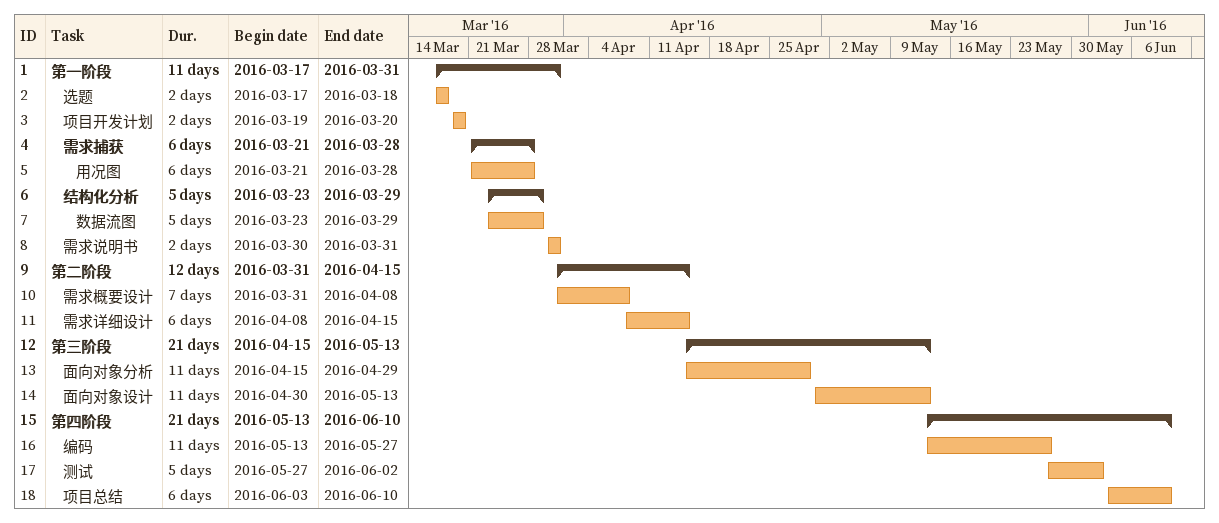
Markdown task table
| ID | Level | Task | Duration | Start | Finish |
|---|---|---|---|---|---|
| 1 | 1 | **第一阶段** | 11d | 2016-03-17 | 2016-03-31 |
| 2 | 2 | 选题 | 2d | 2016-03-17 | 2016-03-18 |
| 3 | 2 | 项目开发计划 | 2d | 2016-03-19 | 2016-03-20 |
| 4 | 2 | **需求捕获** | 6d | 2016-03-21 | 2016-03-28 |
| 5 | 3 | 用况图 | 6d | 2016-03-21 | 2016-03-28 |
| 6 | 2 | **结构化分析** | 5d | 2016-03-23 | 2016-03-29 |
| 7 | 3 | 数据流图 | 5d | 2016-03-23 | 2016-03-29 |
| 8 | 2 | 需求说明书 | 2d | 2016-03-30 | 2016-03-31 |
| 9 | 1 | **第二阶段** | 12d | 2016-03-31 | 2016-04-15 |
| 10 | 2 | 需求概要设计 | 7d | 2016-03-31 | 2016-04-08 |
| 11 | 2 | 需求详细设计 | 6d | 2016-04-08 | 2016-04-15 |
| 12 | 1 | **第三阶段** | 21d | 2016-04-15 | 2016-05-13 |
| 13 | 2 | 面向对象分析 | 11d | 2016-04-15 | 2016-04-29 |
| 14 | 2 | 面向对象设计 | 11d | 2016-04-30 | 2016-05-13 |
| 15 | 1 | **第四阶段** | 21d | 2016-05-13 | 2016-06-10 |
| 16 | 2 | 编码 | 11d | 2016-05-13 | 2016-05-27 |
| 17 | 2 | 测试 | 5d | 2016-05-27 | 2016-06-02 |
| 18 | 2 | 项目总结 | 6d | 2016-06-03 | 2016-06-10 |
